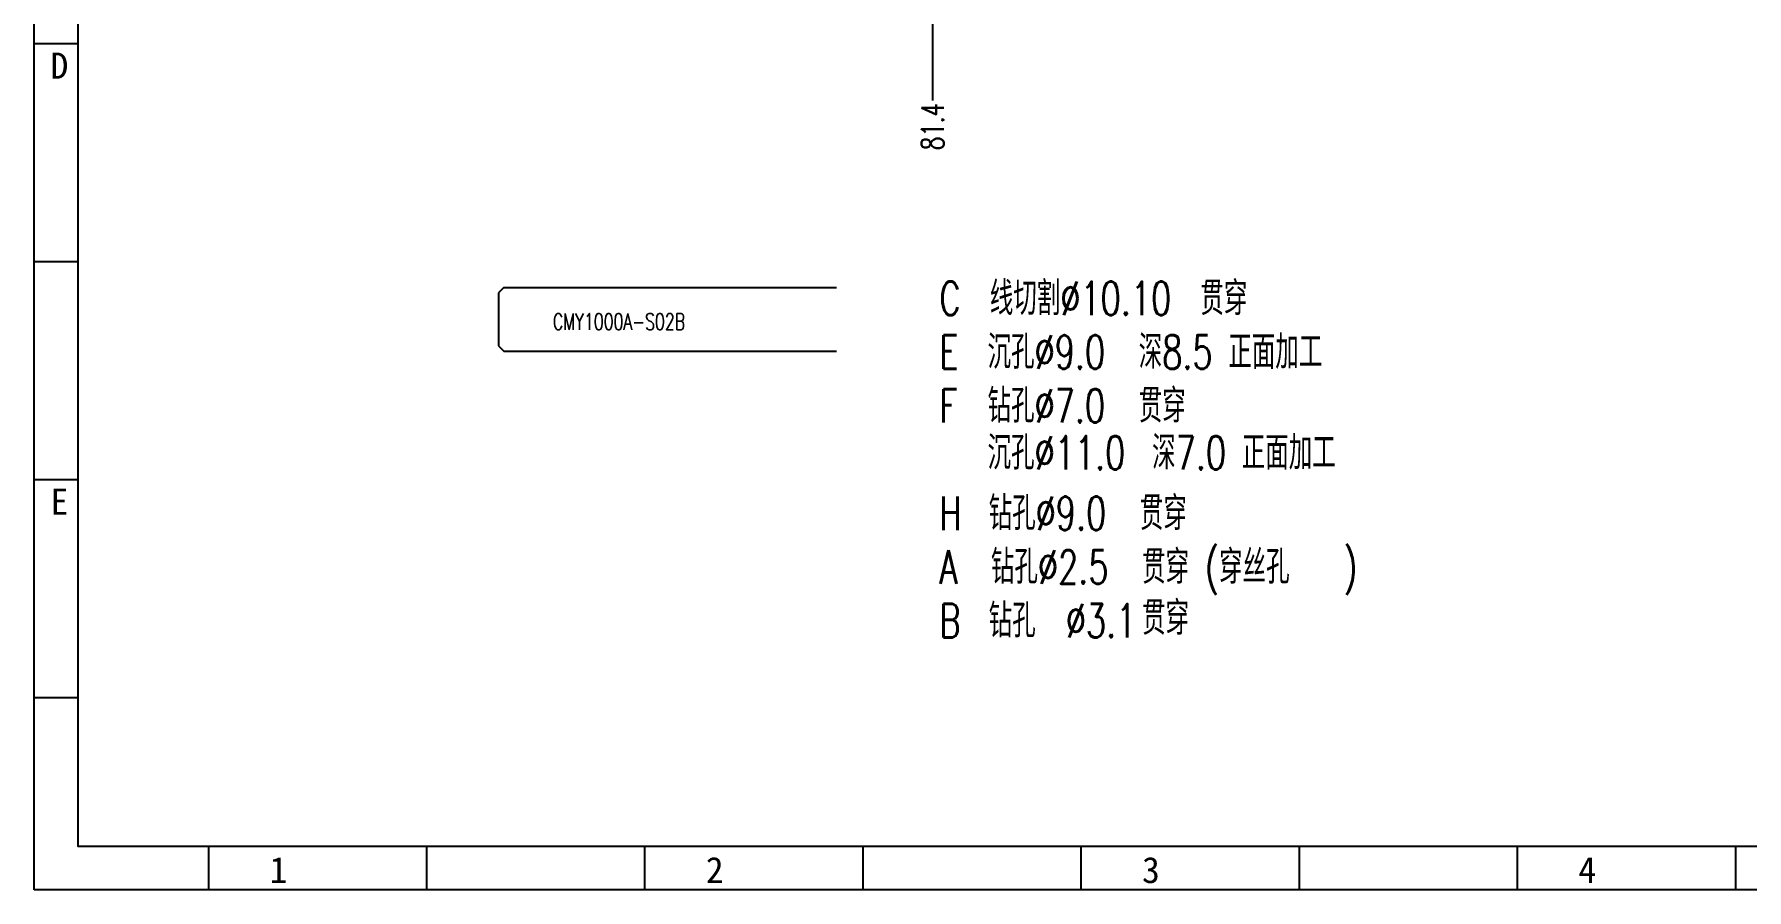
# Model space of a CAD drawing. Header units: millimetres. Extents: x -2852 to 5627, y -2271 to 1849.
# Drawn here: x 4346.7 to 4667.9, y 354.1 to 514.7 of the extents above; entities that cross this region are included whole.
import ezdxf
from ezdxf.enums import TextEntityAlignment as Align

# ---------------------------------------------------------------- set-up
doc = ezdxf.new("R2010")
doc.units = ezdxf.units.MM
doc.header["$PDSIZE"] = 3
doc.layers.add('1', color=7, linetype='Continuous')
doc.layers.add('41', color=1, linetype='Continuous')
doc.styles.add('jet01', font='simplex.shx', dxfattribs={"width": 0.7, "bigfont": 'hztxt.shx'})
doc.styles.add('jet02', font='simplex.shx', dxfattribs={"width": 0.7})
doc.styles.get("Standard").update_dxf_attribs({"font": '仿宋_GB2312_0.ttf', "width": 0.7})
doc.styles.add('tk 2', font='仿宋_GB2312_0.ttf', dxfattribs={"width": 0.65})
doc.dimstyles.new('jet02', dxfattribs={"dimtxt": 3.5, "dimasz": 2.1, "dimexe": 1, "dimexo": 0, "dimgap": 0.5, "dimtad": 0, "dimtoh": 1, "dimdec": 3, "dimzin": 9, "dimdsep": 46, "dimtxsty": 'jet02', "dimcen": 0, "dimclrt": 256, "dimazin": 2, "dimtfac": 1, "dimtdec": 3, "dimtofl": 0, "dimtmove": 0, "dimatfit": 1, "dimfxl": 0, "dimarcsym": 0})

# ---------------------------------------------------------------- blocks, each defined once
blk = doc.blocks.new('A3-N')
at = {"layer": '1', "color": 1}
for p, q in [((0, 0), (0, 296.73)), ((5.45, 105.82), (0, 105.82)), ((5.45, 78.55), (0, 78.55)), ((5.45, 51.27), (0, 51.27)), ((5.45, 24), (0, 24)), ((21.82, 0), (21.82, 5.45)), ((49.09, 0), (49.09, 5.45)), ((76.36, 0), (76.36, 5.45)), ((103.64, 0), (103.64, 5.45)), ((130.91, 0), (130.91, 5.45)), ((158.18, 0), (158.18, 5.45)), ((185.45, 0), (185.45, 5.45)), ((212.73, 0), (212.73, 5.45)), ((1, 0), (0, 0)), ((420, 0), (1, 0))]:
    blk.add_line(p, q, dxfattribs=at)
at = {"layer": '1'}
blk.add_lwpolyline([(221.45, 5.45), (414.55, 5.45), (414.55, 291.27), (5.45, 291.27), (5.45, 5.45), (414.55, 5.45)], dxfattribs=at)
at = {"layer": '1', "color": 1}
for s, p in [('D', (2.04, 104.73)), ('E', (2.04, 50.18))]:
    blk.add_text(s, height=3.27, dxfattribs=at).set_placement(p, align=Align.TOP_LEFT)
for s, p in [('1', (30.53, 4.11)), ('2', (85.08, 4.11)), ('3', (139.62, 4.11)), ('4', (194.17, 4.11))]:
    blk.add_text(s, height=3.27, dxfattribs=at).set_placement(p, align=Align.TOP_CENTER)
at = {"layer": '1', "style": 'tk 2', "width": 0.7}
for tag, p in [('PATR-NO1', (309.84, 32.96)), ('TITLE', (365.74, 30.9)), ('PATR-NO2', (309.84, 27.81)), ('DWG-NO:', (366.54, 18.14))]:
    blk.add_attdef(tag, p, '', height=3.27, dxfattribs=at)
at = {"layer": '1', "color": 1, "style": 'tk 2', "width": 0.7}
for tag, p in [('DRAW', (314.55, 7.27)), ('DATE', (334.72, 7.32))]:
    blk.add_attdef(tag, p, '', height=3.49, dxfattribs=at)
at = {"layer": '1', "style": 'tk 2', "width": 0.7}
for tag, p in [('SCALE', (376.55, 8.73)), ('SHEET', (386.6, 8.72)), ('REV', (397.38, 8.73))]:
    blk.add_attdef(tag, text='', height=2.18, dxfattribs=at).set_placement(p, align=Align.MIDDLE_LEFT)
blk = doc.blocks.new('*D4706')
at = {"layer": '41', "ltscale": 0.05}
blk.add_line((1715.35, 3747.61), (1715.35, 3733.23), dxfattribs=at)
at = {"layer": 'Defpoints', "color": 0, "ltscale": 0.05}
for p in [(1633.95, 3920.26), (1715.35, 3747.61), (1715.35, 3733.23)]:
    blk.add_point(p, dxfattribs=at)
at = {"layer": '41', "ltscale": 0.05, "insert": (1715.35, 3728.36), "char_height": 4.2, "attachment_point": 5, "rotation": 90, "style": 'jet02'}
blk.add_mtext('81.4', dxfattribs=at)

msp = doc.modelspace()

# ---------------------------------------------------------------- linework, layer by layer
at = {"layer": '1', "ltscale": 0.05}
for p, q in [((4434.809, 467.1689), (4433.809, 466.1689)), ((4433.809, 466.1689), (4433.809, 456.1889)), ((4434.809, 467.1689), (4497.1831, 467.1689)), ((4433.809, 456.1889), (4434.809, 455.1889)), ((4434.809, 455.1889), (4497.1831, 455.1889))]:
    msp.add_line(p, q, dxfattribs=at)

# ---------------------------------------------------------------- block references
at = {"layer": '1', "ltscale": 0.05, "xscale": 1.5, "yscale": 1.5, "zscale": 1.5}
msp.add_blockref('A3-N', (4346.7373, 354.1358), dxfattribs=at)

# ---------------------------------------------------------------- texts
at = {"layer": '1', "ltscale": 0.05, "style": 'jet01', "width": 0.7}
msp.add_text('CMY1000A-S02B', height=3.083124, dxfattribs=at).set_placement((4444.0087, 459.2129))
at = {"layer": '41', "ltscale": 0.05, "style": 'jet01', "width": 0.7}
for s, p in [('线切割%%c10.10', (4525.938, 461.9602)), ('贯穿', (4565.418, 461.9602)), ('C', (4516.488, 461.9602)), ('E', (4516.488, 451.8802)), ('沉孔%%c9.0', (4525.518, 451.8802)), ('深8.5', (4553.868, 451.8802)), ('正面加工', (4570.668, 451.8802)), ('F', (4516.488, 441.8002)), ('钻孔%%c7.0', (4525.518, 441.8002)), ('贯穿', (4553.868, 441.8002)), ('沉孔%%c11.0', (4525.518, 432.9802)), ('深7.0', (4556.388, 432.9802)), ('正面加工', (4573.188, 432.9802)), ('H', (4516.488, 421.6402)), ('钻孔%%c9.0', (4525.728, 421.6402)), ('贯穿', (4554.078, 421.6402)), ('A', (4516.488, 411.5602)), ('钻孔%%c2.5', (4526.148, 411.5602)), ('贯穿', (4554.498, 411.5602)), ('(穿丝孔   )', (4566.2944, 411.5602)), ('钻孔', (4525.728, 401.4802)), ('贯穿', (4554.498, 401.976)), ('B', (4516.488, 401.4802)), ('%%C3.1', (4540.1926, 401.4802))]:
    msp.add_text(s, height=6.3, dxfattribs=at).set_placement(p)

# ---------------------------------------------------------------- dimensions: what is measured, and where the dimension line sits
at = {"layer": '41', "ltscale": 0.05}
dim = msp.add_ordinate_dim(feature_location=(4515.209, 516.598), offset=(0, -14.3826), dtype=1, origin=(4433.809, 689.2425), dimstyle='jet02', override={"dimscale": 1.2, "dimtoh": 0, "dimdec": 1, "dimzin": 1, "dimclrd": 256, "dimclre": 256, "dimadec": 1, "dimazin": 0, "dimatfit": 3, "dimlwd": 65535, "dimlwe": 65535}, dxfattribs=at)
dim.commit()
dim.dimension.update_dxf_attribs({"geometry": '*D4706', "text_midpoint": (4515.209, 497.3455), "insert": (2799.8548, -3231.0141)})

doc.saveas('drawing.dxf')
